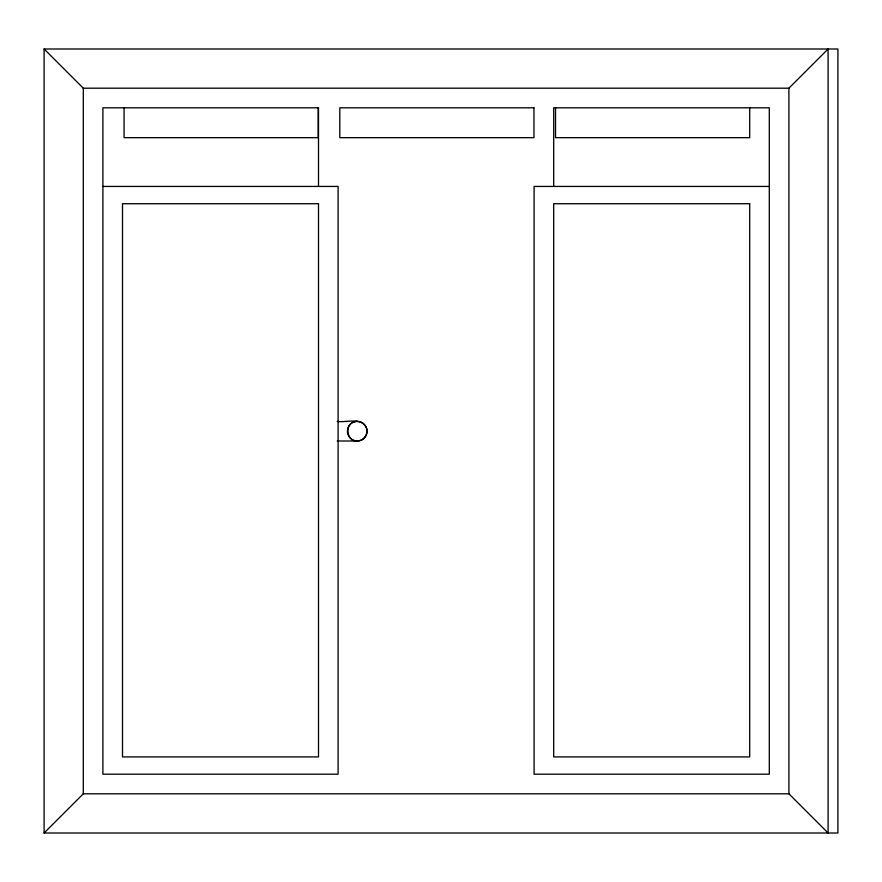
<?xml version="1.0" encoding="UTF-8"?>
<svg xmlns="http://www.w3.org/2000/svg" width="882" height="882" viewBox="0 0 882 882"><rect width="100%" height="100%" fill="white"/><g stroke="black" fill="none" stroke-linecap="round" stroke-linejoin="round"><path stroke-width="1.32" d="M44.1 833.005L83.305 793.8L788.905 793.8L828.099 833.005L828.099 48.995L788.905 88.2L83.305 88.2L44.1 48.995L44.1 833.005L837.9 833.005L837.9 48.995L44.1 48.995M357.232 421.398C342.922 421.067 346.031 444.693 359.768 440.669C364.85 439.335 368.092 433.724 366.703 428.663C362.59 416.48 346.262 422.941 337.2 421.398M102.896 186.433L338.104 186.433L338.104 774.198L102.896 774.198L102.896 107.802L318.501 107.802L318.501 186.245M769.302 186.433L534.095 186.433L534.095 774.198L769.302 774.198L769.302 107.802L553.698 107.802L553.698 186.245M337.2 441L357.232 441M788.905 88.2L788.905 793.8M749.7 107.802L749.7 137.669L555.539 137.669L555.539 107.802M318.226 107.802L318.226 137.669L124.064 137.669L124.064 107.802M83.305 88.2L83.305 793.8M533.963 107.802L339.802 107.802L339.802 137.669L533.963 137.669L533.963 107.802M318.501 203.72L122.499 203.72L122.499 756.91L318.501 756.91L318.501 203.72M749.7 203.72L553.698 203.72L553.698 756.91L749.7 756.91L749.7 203.72M352.337 439.688A9.801 9.801 0 0 0 367.033 431.199A9.801 9.801 0 0 0 352.337 422.71A9.801 9.801 0 0 0 352.337 439.688"/></g></svg>
